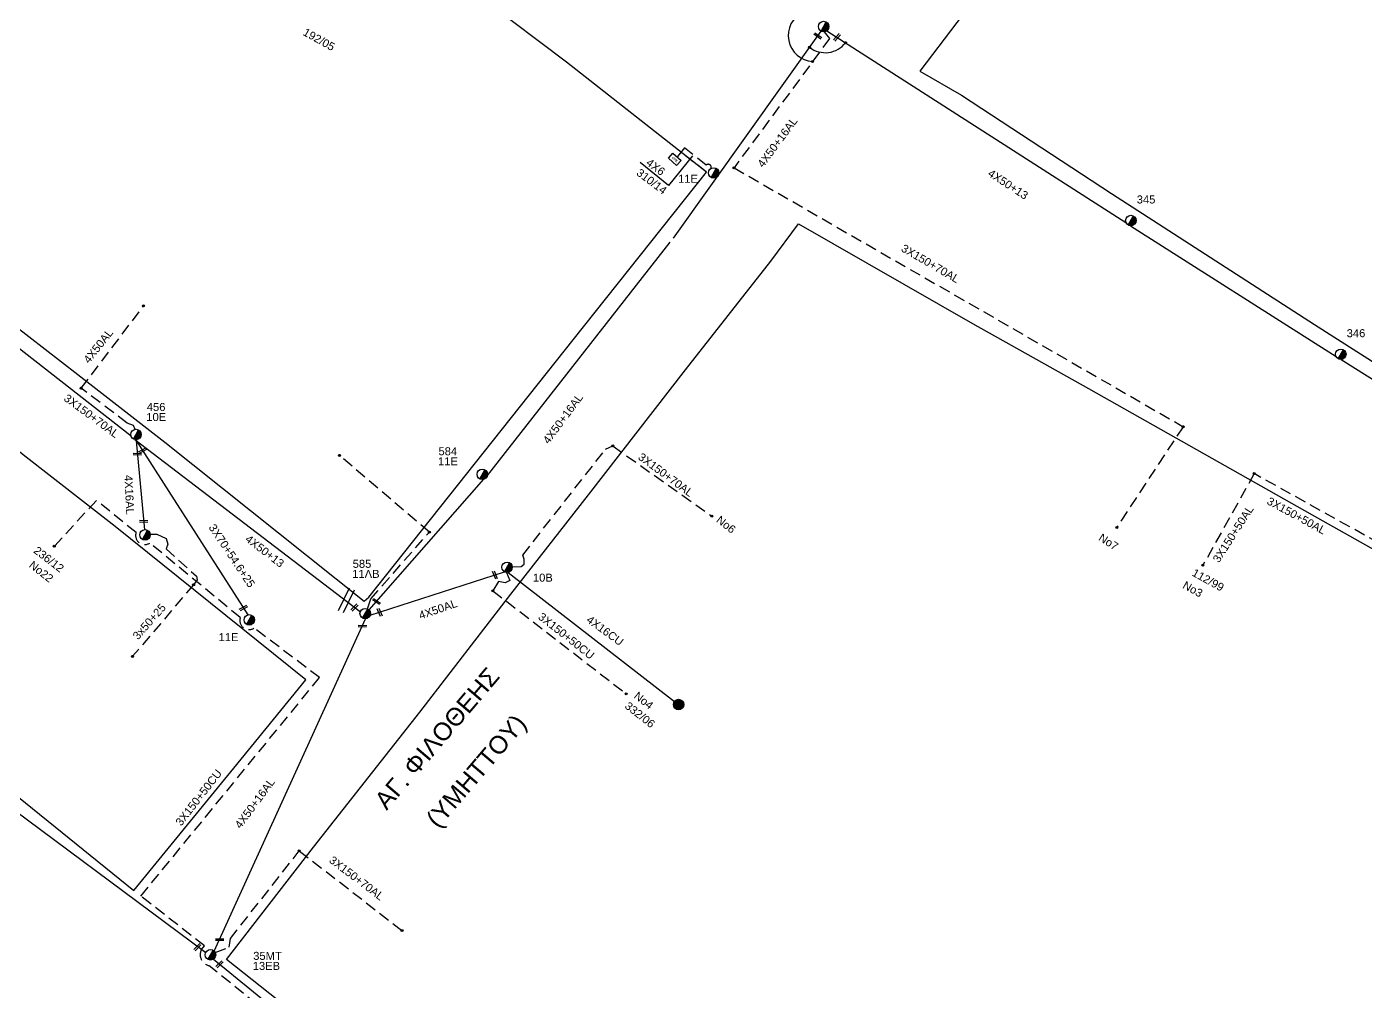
# Model space of a CAD drawing. Header units: millimetres. Extents: x 912 to 3023, y 735 to 1796.
# Drawn here: x 2317.8 to 2618.8, y 1275.1 to 1491.9 of the extents above; entities that cross this region are included whole.
import ezdxf

# ---------------------------------------------------------------- set-up
doc = ezdxf.new("R2010")
doc.units = ezdxf.units.MM
doc.linetypes.add('DASHED', pattern=[19.05, 12.7, -6.35])
for name, color, linetype in [('Pillar OTE', 7, 'Continuous'), ('Άγνωστα', 7, 'Continuous'), ('Γέφυρες Εναέριου Δικτύου', 7, 'Continuous'), ('Γυμνά εναέρια ΧΤ (3Φ)   4x16AL', 7, 'Continuous'), ('Γυμνά εναέρια ΧΤ (3Φ)   4x16CU', 7, 'Continuous'), ('Γυμνά εναέρια ΧΤ (3Φ)   4x50AL', 7, 'Continuous'), ('Γυμνά εναέρια ΧΤ και ΦΟΠ (3Φ)   4x50+16AL', 7, 'Continuous'), ('Επιγραφές - Σχήματα', 7, 'Continuous'), ('Καλώδια ΧΤ   3x150+50AL', 7, 'DASHED'), ('Καλώδια ΧΤ   3x150+50CU', 7, 'DASHED'), ('Μηχανική τομή', 7, 'Continuous'), ('Στύλος Ξύλινος', 7, 'Continuous'), ('Στύλος Ξύλινος @ 1', 7, 'Continuous'), ('Στύλος ΦΜ', 7, 'Continuous'), ('Στύλος ΦΜ @ 1', 7, 'Continuous'), ('Συνδέσεις', 7, 'Continuous'), ('Συνεστραμμένα ΧΤ   3x70+54.6+25 AL', 7, 'SYN_LINE'), ('Τομή', 7, 'Continuous'), ('Υπόβαθρο ΔΕΗ', 7, 'Continuous'), ('Υπόγεια Καλώδια Δικτύου ΧΤ      2Χ6 CU', 7, 'DASHED'), ('Υπόγεια καλώδια Δικτύου ΧΤ και Παρ. ΧΤ - 3X150+70 AL', 7, 'DASHED'), ('Υπόγεια καλώδια Παροχών ΧΤ   4x50AL', 7, 'DASHED'), ('Υπόγεια καλώδια Παροχών ΧΤ   4x6', 7, 'DASHED')]:
    doc.layers.add(name, color=color, linetype=linetype)
doc.styles.get("Standard").update_dxf_attribs({"font": 'ARIAL.TTF'})
doc.linetypes.add('SYN_LINE', pattern='A,0.5,-0.0001,["/\\/\\/\\/",Standard,S=0.1,R=0,X=0,Y=-0.05],-0.25', length=0.7501)
doc.dimstyles.new('ISO-25', dxfattribs={"dimtxt": 2.5, "dimasz": 2.5, "dimexe": 1.25, "dimexo": 0.625, "dimtad": 1, "dimtxsty": 'Standard', "dimcen": 2.5, "dimadec": 0, "dimazin": 0, "dimtfac": 1, "dimtmove": 0, "dimatfit": 3, "dimfxl": 1, "dimarcsym": 0})

# ---------------------------------------------------------------- blocks, each defined once
blk = doc.blocks.new('ΥΠΑΡΧΩΝ ΤΣΙΜΕΝΤΕΝΙΟΣ ΣΤΥΛΟΣ')
at = {"layer": 'Στύλος ΦΜ'}
blk.add_hatch(color=7, dxfattribs=at).paths.add_polyline_path([(-1.29, -2.28, 0.574793), (2.62, 0, 0.268822), (1.3, 2.27)])
at = {"layer": 'Στύλος ΦΜ', "color": 7}
blk.add_line((-1.29, -2.28), (1.3, 2.27), dxfattribs=at)
blk.add_circle((0, 0), 2.62, dxfattribs=at)
at = {"layer": 'Στύλος ΦΜ', "flags": 4}
for tag, p in [('ΤΥΠΟΣ', (-4.91, 3.03)), ('ΑΡΙΘΜΟΣ', (-4.68, 8.05))]:
    blk.add_attdef(tag, p, '', height=4, dxfattribs=at)
blk = doc.blocks.new('ΥΠΑΡΧΩΝ ΞΥΛΙΝΟΣ ΣΤΥΛΟΣ')
at = {"layer": 'Στύλος Ξύλινος'}
h = blk.add_hatch(color=7, dxfattribs=at)
h.paths.add_polyline_path([(-2.62, 0, 0.270008), (-1.29, -2.28), (1.3, 2.27, 0.576266)])
h.paths.add_polyline_path([(-1.29, -2.28, 0.574793), (2.62, 0, 0.268822), (1.3, 2.27)])
at = {"layer": 'Στύλος Ξύλινος', "color": 7}
blk.add_line((-1.29, -2.28), (1.3, 2.27), dxfattribs=at)
blk.add_circle((0, 0), 2.62, dxfattribs=at)
at = {"layer": 'Στύλος Ξύλινος', "flags": 4}
for tag, p in [('ΑΡΙΘΜΟΣ', (-4.91, 8.6)), ('ΤΥΠΟΣ', (-4.85, 3.39))]:
    blk.add_attdef(tag, p, '', height=4, dxfattribs=at)
blk = doc.blocks.new('ΜΗΧΑΝΙΚΗ ΤΟΜΗ')
at = {"layer": 'Μηχανική τομή', "ltscale": 40}
for p, q in [((-1.89, 0.78), (1.89, 0.78)), ((1.89, 0), (-1.89, 0))]:
    blk.add_line(p, q, dxfattribs=at)
blk = doc.blocks.new('ΤΟΜΗ')
at = {"layer": 'Τομή', "ltscale": 40}
for p, q in [((-5.68, 0), (5.68, 0)), ((5.68, -2.33), (-5.68, -2.33))]:
    blk.add_line(p, q, dxfattribs=at)
blk = doc.blocks.new('_ΣΥΝΔΕΣΗ')
at = {"layer": 'Συνδέσεις', "linetype": 'SYN_LINE', "ltscale": 40}
blk.add_hatch(color=256, dxfattribs=at).paths.add_polyline_path([(0.5, -0.01, 1), (-0.5, -0.01, 1)])
at = {"layer": 'Συνδέσεις'}
blk.add_circle((0, -0.01), 0.5, dxfattribs=at)
blk = doc.blocks.new('PILLAR ΟΤΕ')
at = {"layer": 'Pillar OTE', "ltscale": 40}
blk.add_lwpolyline([(-3.31, 2.02), (3.39, 2.02), (3.39, -1.99), (-3.31, -1.99)], close=True, dxfattribs=at)
at = {"layer": 'Pillar OTE', "insert": (-1.81, 0.71), "char_height": 1.3575, "width": 109.961, "attachment_point": 1}
blk.add_mtext('{\\fArial|b1|i0|c161|p34;OTE}', dxfattribs=at)

msp = doc.modelspace()

# ---------------------------------------------------------------- linework, layer by layer
at = {"layer": 'Άγνωστα', "color": 27}
for points in [[(2497.73, 1491.07), (2564.98, 1447.97)], [(2566.03, 1447.19), (2612.23, 1417.79)], [(2613.35, 1417.12), (2666.59, 1383.68)]]:
    msp.add_lwpolyline(points, dxfattribs=at)
at = {"layer": 'Άγνωστα', "color": 87}
for points in [[(2280.35, 1447.54), (2341.27, 1399.93)], [(2342.09, 1399.12), (2392.83, 1360.42)]]:
    msp.add_lwpolyline(points, dxfattribs=at)
at = {"layer": 'Άγνωστα', "color": 27, "linetype": 'DASHED', "ltscale": 0.2}
msp.add_lwpolyline([(2394.42, 1361.06), (2395.18, 1363.3), (2408.35, 1378.32), (2388.12, 1395.58)], dxfattribs=at)
at = {"layer": 'Άγνωστα', "color": 87, "linetype": 'DASHED', "ltscale": 0.2}
msp.add_lwpolyline([(2345.58, 1377.88), (2347.07, 1377.87), (2349.18, 1376.89), (2349.53, 1375.58), (2349.14, 1374.54), (2355.99, 1368.39), (2356.12, 1367.57), (2355.35, 1366.49), (2341.61, 1350.38)], dxfattribs=at)
at = {"layer": 'Γέφυρες Εναέριου Δικτύου'}
for centre, radius, start, end in [((2494.92, 1489.97), 5.87, 116.1221, 266.1266), ((2497.38, 1491.89), 5.77, 232.3318, 322.3636)]:
    msp.add_arc(centre, radius, start, end, dxfattribs=at)
at = {"layer": 'Γυμνά εναέρια ΧΤ (3Φ)   4x16AL', "color": 87}
msp.add_lwpolyline([(2342.43, 1398.85), (2344.3, 1378.86)], dxfattribs=at)
at = {"layer": 'Γυμνά εναέρια ΧΤ (3Φ)   4x16CU', "color": 27, "linetype": 'SYN_LINE', "ltscale": 20}
msp.add_lwpolyline([(2426.09, 1369.26), (2463.45, 1340.23)], dxfattribs=at)
at = {"layer": 'Γυμνά εναέρια ΧΤ (3Φ)   4x50AL', "color": 27}
msp.add_lwpolyline([(2395.05, 1359.62), (2425.26, 1369.37)], dxfattribs=at)
at = {"layer": 'Γυμνά εναέρια ΧΤ και ΦΟΠ (3Φ)   4x50+16AL', "color": 27}
for points in [[(2463.21, 1444.38), (2496.45, 1490.96)], [(2421.39, 1391.01), (2462.48, 1443.48)], [(2394.78, 1360.81), (2420.6, 1390.18)], [(2359.96, 1284.09), (2393.97, 1358.81)]]:
    msp.add_lwpolyline(points, dxfattribs=at)
at = {"layer": 'Γυμνά εναέρια ΧΤ και ΦΟΠ (3Φ)   4x50+16AL', "color": 133}
msp.add_lwpolyline([(2359.79, 1282.28), (2449.33, 1209.19)], dxfattribs=at)
at = {"layer": 'Καλώδια ΧΤ   3x150+50AL', "color": 6, "ltscale": 0.2}
msp.add_lwpolyline([(2628.62, 1372.06), (2593.83, 1391.47), (2582.3, 1370.86)], dxfattribs=at)
at = {"layer": 'Καλώδια ΧΤ   3x150+50AL', "color": 3, "ltscale": 0.2}
msp.add_lwpolyline([(2564.68, 1127.52), (2560.05, 1122.3), (2558.21, 1123.93), (2555.96, 1121.93), (2540.05, 1133.36), (2541.45, 1135.57), (2511.01, 1158.52), (2449.45, 1207.39), (2358.87, 1280.8, -0.503757), (2357.12, 1284.49), (2357.78, 1285.26), (2343.48, 1296.48), (2383.67, 1345.6), (2368.91, 1356.74, -0.714118), (2365.83, 1359.08), (2345.48, 1375.86, -0.714118), (2342.4, 1378.2), (2333.48, 1385.45), (2324.02, 1375.12)], format="xyb", dxfattribs=at)
at = {"layer": 'Καλώδια ΧΤ   3x150+50CU', "color": 27, "ltscale": 0.2}
msp.add_lwpolyline([(2425.67, 1369.23), (2426.42, 1367.42), (2425.4, 1366.92), (2423.91, 1367.21), (2422.65, 1365.11), (2452.63, 1341.94)], dxfattribs=at)
at = {"layer": 'Συνεστραμμένα ΧΤ   3x70+54.6+25 AL', "color": 87, "linetype": 'SYN_LINE', "ltscale": 20}
msp.add_lwpolyline([(2342.41, 1398.88), (2367.55, 1359.72)], dxfattribs=at)
at = {"layer": 'Συνεστραμμένα ΧΤ   3x70+54.6+25 AL', "color": 133, "ltscale": 20}
msp.add_lwpolyline([(2305.65, 1322.72), (2358.08, 1283.78)], dxfattribs=at)
at = {"layer": 'Υπόβαθρο ΔΕΗ'}
for points in [[(2552.94, 1525.88), (2551.93, 1525.84), (2518.66, 1481.96), (2528.02, 1476.58), (2561.73, 1454.49), (2607.39, 1425.02), (2671.33, 1384.19), (2695.83, 1376.85), (2696.66, 1388.26), (2702.64, 1424.99), (2715.27, 1487.58), (2724.2, 1524.1), (2733.02, 1555.62), (2741.43, 1582.65), (2751.47, 1611.2), (2761.25, 1636.48), (2773.06, 1665.4), (2787.68, 1697.04), (2796.81, 1715.64), (2807.8, 1736.8), (2813.9, 1747.93), (2780.89, 1781.08)], [(2307.2, 1430.83), (2329.28, 1413.75), (2348.89, 1398.56), (2393.68, 1362.78), (2394.71, 1363.71), (2440.66, 1421.57), (2470.69, 1459.22), (2439.2, 1484.02), (2420.71, 1497.9), (2396.39, 1517.68), (2364.43, 1541.47), (2338.54, 1561.39), (2320.39, 1575.3), (2296.75, 1593.53)], [(2142.94, 1532.5), (2107.87, 1485.87), (2138.64, 1460.92), (2157.35, 1446.12), (2179.19, 1428.45), (2218.8, 1396.59), (2252.71, 1369.41), (2285.94, 1342.76), (2314.39, 1319.96), (2341.93, 1297.74), (2364.42, 1325.23), (2380.57, 1345.09), (2337.69, 1379.56), (2317.01, 1395.72), (2292.5, 1415.24), (2269.51, 1433.05), (2235.9, 1459.44), (2216.92, 1474.87), (2198.83, 1488.51), (2174.87, 1507.66), (2150.74, 1526.75), (2142.94, 1532.5)], [(2462.14, 1456.23), (2455.77, 1461.39)], [(2671.51, 1037.57), (2504.95, 1169.44), (2504.95, 1169.44), (2478.75, 1190.1), (2441.38, 1219.85), (2385.8, 1263.88), (2362.72, 1282.17), (2382.33, 1307.45), (2406.24, 1337.83), (2426.65, 1364.39), (2444.13, 1386.7), (2465.97, 1414.79), (2485.11, 1439.26), (2491.38, 1447.65), (2530.46, 1425.25), (2556.59, 1410.62), (2606.84, 1382.22), (2643.54, 1361.6)]]:
    msp.add_lwpolyline(points, dxfattribs=at)
at = {"layer": 'Υπόγεια Καλώδια Δικτύου ΧΤ      2Χ6 CU', "linetype": 'DASHED', "ltscale": 0.2}
msp.add_lwpolyline([(2470.69, 1459.22), (2465.97, 1462.93)], dxfattribs=at)
at = {"layer": 'Υπόγεια καλώδια Δικτύου ΧΤ και Παρ. ΧΤ - 3X150+70 AL', "color": 1, "ltscale": 0.2}
msp.add_lwpolyline([(2497.12, 1490.83), (2498.36, 1489.3), (2476.86, 1460.23), (2577.84, 1402.02), (2562.92, 1379.36)], dxfattribs=at)
at = {"layer": 'Υπόγεια καλώδια Δικτύου ΧΤ και Παρ. ΧΤ - 3X150+70 AL', "color": 27, "ltscale": 0.2}
for points in [[(2427, 1370.47), (2429.01, 1370.6), (2429.7, 1371.12), (2429.66, 1372.25), (2429.36, 1373.16), (2447.94, 1396.93), (2449.59, 1397.7), (2471.84, 1381.92)], [(2360.18, 1283.79), (2363.31, 1284.99), (2363.6, 1286.89), (2379.1, 1306.65), (2402.2, 1288.71)]]:
    msp.add_lwpolyline(points, dxfattribs=at)
at = {"layer": 'Υπόγεια καλώδια Παροχών ΧΤ   4x50AL', "color": 87, "ltscale": 0.2}
msp.add_lwpolyline([(2342.18, 1401.42), (2341.83, 1402.27), (2340.41, 1402.82), (2330.07, 1410.65), (2344.09, 1429.17)], dxfattribs=at)
at = {"layer": 'Υπόγεια καλώδια Παροχών ΧΤ   4x6', "color": 27, "linetype": 'DASHED', "ltscale": 0.2}
msp.add_lwpolyline([(2471.7, 1460.1, 0.768994), (2470.61, 1460.86), (2465.71, 1464.72), (2464.15, 1462.75)], format="xyb", dxfattribs=at)

# ---------------------------------------------------------------- block references
at = {"layer": 'Pillar OTE', "xscale": 0.375, "yscale": 0.375, "zscale": 0.375, "rotation": 317.8902558240873}
msp.add_blockref('PILLAR ΟΤΕ', (2463.51, 1462.13), dxfattribs=at)
at = {"layer": 'Μηχανική τομή'}
for p, xscale, yscale, zscale, rotation in [((2495.8, 1490.05), 0.4999999999999867, 0.4999999999999867, 0.4999999999999867, 145.4441745619648), ((2499.87, 1489.7), 0.4999999999998896, 0.4999999999998896, 0.4999999999998896, 228.1985335219322), ((2343.75, 1396.8), 0.5000000000000284, 0.5000000000000284, 0.5000000000000284, 208.237982307473), ((2342.7, 1396.04), 0.5000000000000122, 0.5000000000000122, 0.5000000000000122, 177.9077465138223), ((2344.11, 1380.93), 0.5000000000000122, 0.5000000000000122, 0.5000000000000122, 177.9077465138223), ((2423.26, 1368.72), 0.5000000000000873, 0.5000000000000873, 0.5000000000000873, 113.3042308006086), ((2396.58, 1362.87), 0.4999999999999867, 0.4999999999999867, 0.4999999999999867, 145.4441745619648), ((2366.44, 1361.43), 0.5000000000000284, 0.5000000000000284, 0.5000000000000284, 208.237982307473), ((2391.4, 1361.51), 0.500000000000009, 0.500000000000009, 0.500000000000009, 224.2797414059629), ((2397.36, 1360.36), 0.5000000000000873, 0.5000000000000873, 0.5000000000000873, 113.3042308006086), ((2393.31, 1357.36), 0.5000000000000164, 0.5000000000000164, 0.5000000000000164, 178.4382780879977), ((2356.05, 1285.12), 0.5000000000000315, 0.5000000000000315, 0.5000000000000315, 224.8773600304611), ((2361.22, 1286.86), 0.5000000000000164, 0.5000000000000164, 0.5000000000000164, 178.4382780879977), ((2361.03, 1281.27), 0.5000000000000315, 0.5000000000000315, 0.5000000000000315, 224.8773600304611)]:
    msp.add_blockref('ΜΗΧΑΝΙΚΗ ΤΟΜΗ', p, dxfattribs=dict(at, xscale=xscale, yscale=yscale, zscale=zscale, rotation=rotation))
at = {"layer": 'Στύλος Ξύλινος @ 1', "ltscale": 40, "xscale": 0.4499999999998181, "yscale": 0.4499999999998181, "zscale": 0.4499999999998181}
msp.add_blockref('ΥΠΑΡΧΩΝ ΞΥΛΙΝΟΣ ΣΤΥΛΟΣ', (2464.4, 1339.54), dxfattribs=at)
at = {"layer": 'Στύλος ΦΜ @ 1', "ltscale": 40}
ref = msp.add_blockref('ΥΠΑΡΧΩΝ ΤΣΙΜΕΝΤΕΝΙΟΣ ΣΤΥΛΟΣ', (2497.01, 1492), dxfattribs=dict(at, xscale=0.4499999999998181, yscale=0.4499999999998181, zscale=0.4499999999998181))
ref.add_attrib('ΤΥΠΟΣ', '11ΛB', (2493.28, 1500.84), dxfattribs={"layer": 'Στύλος ΦΜ', "height": 1.8, "flags": 4})
ref.add_attrib('ΑΡΙΘΜΟΣ', '336', (2493.38, 1503.1), dxfattribs={"layer": 'Στύλος ΦΜ', "height": 1.8, "flags": 4})
ref = msp.add_blockref('ΥΠΑΡΧΩΝ ΤΣΙΜΕΝΤΕΝΙΟΣ ΣΤΥΛΟΣ', (2472.28, 1459.08), dxfattribs=dict(at, xscale=0.4499999999998181, yscale=0.4499999999998181, zscale=0.4499999999998181))
ref.add_attrib('ΤΥΠΟΣ', '11E', (2464.28, 1456.87), dxfattribs={"layer": 'Στύλος ΦΜ', "height": 1.8, "flags": 4})
ref = msp.add_blockref('ΥΠΑΡΧΩΝ ΤΣΙΜΕΝΤΕΝΙΟΣ ΣΤΥΛΟΣ', (2566.09, 1448.37), dxfattribs=dict(at, xscale=0.4499999999998181, yscale=0.4499999999998181, zscale=0.4499999999998181))
ref.add_attrib('ΤΥΠΟΣ', '345', (2567.41, 1452.21), dxfattribs={"layer": 'Στύλος ΦΜ', "height": 1.8, "flags": 4})
ref = msp.add_blockref('ΥΠΑΡΧΩΝ ΤΣΙΜΕΝΤΕΝΙΟΣ ΣΤΥΛΟΣ', (2613.29, 1418.3), dxfattribs=dict(at, xscale=0.4499999999998181, yscale=0.4499999999998181, zscale=0.4499999999998181))
ref.add_attrib('ΤΥΠΟΣ', '346', (2614.62, 1422.14), dxfattribs={"layer": 'Στύλος ΦΜ', "height": 1.8, "flags": 4})
ref = msp.add_blockref('ΥΠΑΡΧΩΝ ΤΣΙΜΕΝΤΕΝΙΟΣ ΣΤΥΛΟΣ', (2342.39, 1400.26), dxfattribs=dict(at, xscale=0.4499999999998181, yscale=0.4499999999998181, zscale=0.4499999999998181))
ref.add_attrib('ΤΥΠΟΣ', '10E', (2344.7, 1403.29), dxfattribs={"layer": 'Στύλος ΦΜ', "height": 1.8, "flags": 4})
ref.add_attrib('ΑΡΙΘΜΟΣ', '456', (2344.81, 1405.55), dxfattribs={"layer": 'Στύλος ΦΜ', "height": 1.8, "flags": 4})
ref = msp.add_blockref('ΥΠΑΡΧΩΝ ΤΣΙΜΕΝΤΕΝΙΟΣ ΣΤΥΛΟΣ', (2420.25, 1391.31), dxfattribs=dict(at, xscale=0.4499999999998181, yscale=0.4499999999998181, zscale=0.4499999999998181))
ref.add_attrib('ΤΥΠΟΣ', '11E', (2410.29, 1393.33), dxfattribs={"layer": 'Στύλος ΦΜ', "height": 1.8, "flags": 4})
ref.add_attrib('ΑΡΙΘΜΟΣ', '584', (2410.4, 1395.59), dxfattribs={"layer": 'Στύλος ΦΜ', "height": 1.8, "flags": 4})
at = {"layer": 'Στύλος ΦΜ @ 1', "ltscale": 40, "xscale": 0.4499999999998181, "yscale": 0.4499999999998181, "zscale": 0.4499999999998181}
msp.add_blockref('ΥΠΑΡΧΩΝ ΤΣΙΜΕΝΤΕΝΙΟΣ ΣΤΥΛΟΣ', (2344.41, 1377.69), dxfattribs=at)
at = {"layer": 'Στύλος ΦΜ @ 1', "ltscale": 40}
ref = msp.add_blockref('ΥΠΑΡΧΩΝ ΤΣΙΜΕΝΤΕΝΙΟΣ ΣΤΥΛΟΣ', (2393.93, 1359.99), dxfattribs=dict(at, xscale=0.4499999999998181, yscale=0.4499999999998181, zscale=0.4499999999998181))
ref.add_attrib('ΤΥΠΟΣ', '11ΛB', (2391, 1368.02), dxfattribs={"layer": 'Στύλος ΦΜ', "height": 1.8, "flags": 4})
ref.add_attrib('ΑΡΙΘΜΟΣ', '585', (2391.11, 1370.28), dxfattribs={"layer": 'Στύλος ΦΜ', "height": 1.8, "flags": 4})
ref = msp.add_blockref('ΥΠΑΡΧΩΝ ΤΣΙΜΕΝΤΕΝΙΟΣ ΣΤΥΛΟΣ', (2425.82, 1370.4), dxfattribs=dict(at, xscale=0.4499999999998181, yscale=0.4499999999998181, zscale=0.4499999999998181))
ref.add_attrib('ΤΥΠΟΣ', '10B', (2431.63, 1367.17), dxfattribs={"layer": 'Στύλος ΦΜ', "height": 1.8, "flags": 4})
ref = msp.add_blockref('ΥΠΑΡΧΩΝ ΤΣΙΜΕΝΤΕΝΙΟΣ ΣΤΥΛΟΣ', (2367.85, 1358.58), dxfattribs=dict(at, xscale=0.4499999999998181, yscale=0.4499999999998181, zscale=0.4499999999998181))
ref.add_attrib('ΤΥΠΟΣ', '11Ε', (2360.96, 1353.8), dxfattribs={"layer": 'Στύλος ΦΜ', "height": 1.8, "flags": 4})
ref = msp.add_blockref('ΥΠΑΡΧΩΝ ΤΣΙΜΕΝΤΕΝΙΟΣ ΣΤΥΛΟΣ', (2359.13, 1283.26), dxfattribs=dict(at, xscale=0.4499999999998181, yscale=0.4499999999998181, zscale=0.4499999999998181))
ref.add_attrib('ΤΥΠΟΣ', '13EB', (2368.63, 1279.86), dxfattribs={"layer": 'Στύλος ΦΜ', "height": 1.8, "flags": 4})
ref.add_attrib('ΑΡΙΘΜΟΣ', '35MT', (2368.74, 1282.12), dxfattribs={"layer": 'Στύλος ΦΜ', "height": 1.8, "flags": 4})
at = {"layer": 'Συνδέσεις', "xscale": 0.4499999999998181, "yscale": 0.4499999999998181, "zscale": 0.4499999999998181}
for p in [(2493.85, 1487.33), (2501.95, 1488.37), (2494.52, 1484.12), (2476.86, 1460.23), (2344.09, 1429.17), (2330.07, 1410.65), (2577.84, 1402.02), (2449.59, 1397.7), (2388.12, 1395.58), (2593.83, 1391.47), (2471.84, 1381.92), (2408.35, 1378.32), (2562.92, 1379.36), (2324.02, 1375.13), (2582.3, 1370.86), (2355.35, 1366.49), (2422.65, 1365.11), (2341.61, 1350.38), (2452.63, 1341.94), (2379.1, 1306.65), (2402.2, 1288.71)]:
    msp.add_blockref('_ΣΥΝΔΕΣΗ', p, dxfattribs=at)
at = {"layer": 'Τομή', "xscale": 0.4999999999996504, "yscale": 0.4999999999996504, "zscale": 0.4999999999996504, "rotation": 63.69179403453491}
msp.add_blockref('ΤΟΜΗ', (2389.15, 1363.23), dxfattribs=at)

# ---------------------------------------------------------------- texts
at = {"layer": 'Γυμνά εναέρια ΧΤ (3Φ)   4x16AL', "color": 7, "char_height": 1.8, "width": 168.3718, "attachment_point": 1}
for s, insert, rotation in [('4X16AL', (2341.58, 1391.21), 272.7511), ('3Χ70+54.6+25', (2360.14, 1380.36), 303.7028)]:
    msp.add_mtext(s, dxfattribs=dict(at, insert=insert, rotation=rotation))
at = {"layer": 'Γυμνά εναέρια ΧΤ (3Φ)   4x16CU', "color": 7, "insert": (2444.56, 1359.69), "char_height": 1.8, "width": 168.3718, "attachment_point": 1, "rotation": 323.8394}
msp.add_mtext('4X16CU', dxfattribs=at)
at = {"layer": 'Γυμνά εναέρια ΧΤ (3Φ)   4x50AL', "color": 7, "insert": (2405.76, 1360.35), "char_height": 1.8, "width": 168.3718, "attachment_point": 1, "rotation": 19.0247}
msp.add_mtext('4X50AL', dxfattribs=at)
at = {"layer": 'Γυμνά εναέρια ΧΤ και ΦΟΠ (3Φ)   4x50+16AL', "color": 7, "char_height": 1.8, "width": 168.3718, "attachment_point": 1, "rotation": 53.5359}
for insert in [(2481.95, 1461.2), (2433.72, 1399.04), (2364.43, 1312.56)]:
    msp.add_mtext('4X50+16AL', dxfattribs=dict(at, insert=insert))
at = {"layer": 'Επιγραφές - Σχήματα', "color": 7, "attachment_point": 1}
for s, insert, char_height, width, rotation in [('192/05', (2380.62, 1491.75), 1.8, 168.3718, 330.9384), ('310/14', (2455.82, 1460.2), 1.8, 168.3718, 322.9623), ('4Χ6', (2458, 1462.48), 1.8, 168.3718, 322.9623), ('4X50+13', (2534.73, 1460.05), 1.8, 168.3718, 326.8989), ('No6', (2473.81, 1382.15), 1.8, 168.3718, 321.85), ('4X50+13', (2367.87, 1377.84), 1.8, 168.3718, 322.4597), ('No7', (2559.63, 1378.12), 1.8, 168.3718, 326.8989), ('236/12', (2320.29, 1375.25), 1.8, 27.0254, 322.4597), ('No22', (2319.27, 1371.99), 1.8, 10.5313, 321.85), ('112/99', (2580.53, 1370.2), 1.8, 168.3718, 331.0342), ('No3', (2578.43, 1367.39), 1.8, 168.3718, 331.0342), ('3x50+25', (2341.47, 1355.15), 1.8, 168.3718, 48.4982), ('ΑΓ. ΦΙΛΟΘΕΗΣ', (2395.7, 1318.19), 4, 68.5169, 49.5837), ('No4', (2455.3, 1342.58), 1.8, 168.3718, 321.85), ('332/06', (2453.24, 1340.31), 1.8, 168.3718, 321.85), ('(ΥΜΗΤΤΟΥ)', (2407.28, 1314.09), 4, 68.5169, 49.5837)]:
    msp.add_mtext(s, dxfattribs=dict(at, insert=insert, char_height=char_height, width=width, rotation=rotation))
at = {"layer": 'Καλώδια ΧΤ   3x150+50AL', "color": 7, "char_height": 1.8, "width": 168.3718, "attachment_point": 1}
for insert, rotation in [((2597.37, 1386.3), 331.4011), ((2584.37, 1372.25), 57.2006)]:
    msp.add_mtext('3X150+50AL', dxfattribs=dict(at, insert=insert, rotation=rotation))
at = {"layer": 'Καλώδια ΧΤ   3x150+50CU', "color": 7, "char_height": 1.8, "width": 168.3718, "attachment_point": 1}
for insert, rotation in [((2433.75, 1360.37), 321.7929), ((2351.11, 1313.18), 52.1539)]:
    msp.add_mtext('3X150+50CU', dxfattribs=dict(at, insert=insert, rotation=rotation))
at = {"layer": 'Υπόγεια καλώδια Δικτύου ΧΤ και Παρ. ΧΤ - 3X150+70 AL', "color": 7, "char_height": 1.8, "width": 168.3718, "attachment_point": 1}
for insert, rotation in [((2515.17, 1443.16), 329.7295), ((2327.04, 1409.5), 323.5439), ((2456.18, 1396.28), 323.5439), ((2386.72, 1305.63), 322.8488)]:
    msp.add_mtext('3X150+70AL', dxfattribs=dict(at, insert=insert, rotation=rotation))
at = {"layer": 'Υπόγεια καλώδια Παροχών ΧΤ   4x50AL', "color": 7, "insert": (2330.41, 1417.22), "char_height": 1.8, "width": 168.3718, "attachment_point": 1, "rotation": 51.6033}
msp.add_mtext('4X50AL', dxfattribs=at)

# ---------------------------------------------------------------- leaders
at = {"layer": 'Επιγραφές - Σχήματα', "ltscale": 40}
msp.add_leader([(2467.55, 1462.9), (2462.14, 1456.23)], dimstyle='ISO-25', override={"dimasz": 1, "dimtad": 0}, dxfattribs=at)

doc.saveas('drawing.dxf')
